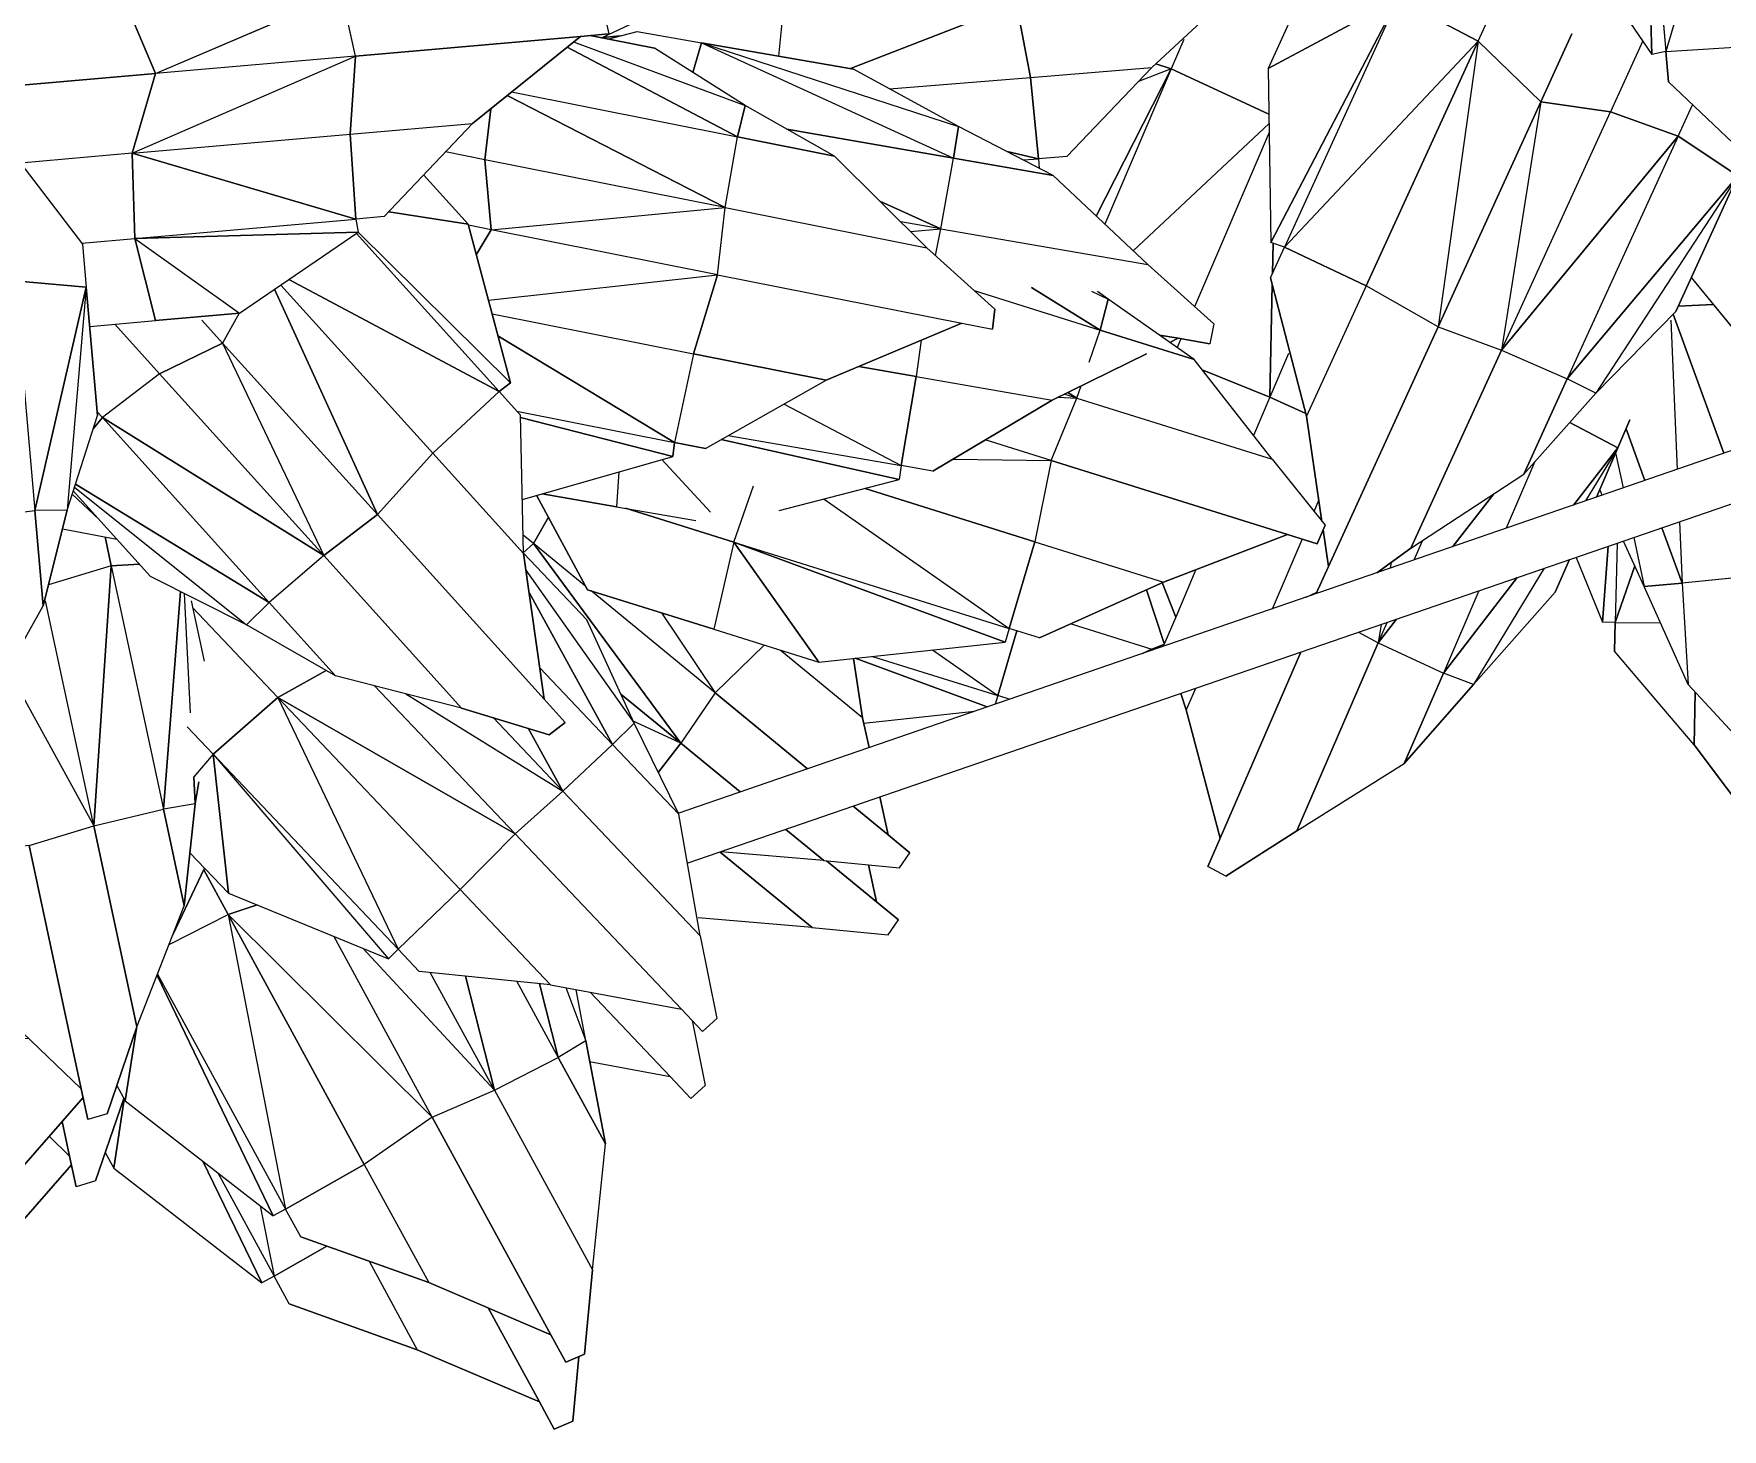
# Model space of a CAD drawing. Header units: inches. Extents: x 1 to 4284, y -575 to 745.
# Drawn here: x 2992.27 to 3009.06, y 318.05 to 331.93 of the extents above; entities that cross this region are included whole.
import ezdxf

# ---------------------------------------------------------------- set-up
doc = ezdxf.new("R2010")
doc.units = ezdxf.units.IN
doc.header["$MEASUREMENT"] = 0
doc.layers.add('I-WALL', color=2, linetype='Continuous', lineweight=13)
doc.layers.add('Plant-hosta', color=7, linetype='Continuous', lineweight=9)

# ---------------------------------------------------------------- blocks, each defined once
blk = doc.blocks.new('Untitled_dwg-V13-New Construction - Tel_Data_Elec Plan')
at = {"layer": 'Plant-hosta'}
for p, q in [((1.503, 14.069), (1.549, 14.375)), ((1.549, 14.375), (1.75, 14.363)), ((1.75, 14.363), (2.027, 13.779)), ((1.503, 14.069), (0.539, 13.167)), ((0.539, 13.167), (1.503, 14.069)), ((1.344, 13.018), (1.503, 14.069)), ((-0.502, 12.303), (0.539, 13.167)), ((0.389, 12.176), (0.539, 13.167)), ((-0.502, 12.303), (-0.549, 11.992)), ((-1.68, 10.437), (-0.688, 12.014)), ((-0.824, 10.676), (-0.688, 12.014)), ((-0.724, 10.835), (-0.549, 11.992)), ((-0.724, 10.835), (-0.549, 11.992)), ((-0.549, 11.992), (-0.688, 12.014)), ((-0.549, 11.992), (-0.688, 12.014)), ((-0.439, 11.289), (-0.549, 11.992)), ((0.047, 11.892), (-0.549, 11.992)), ((-0.439, 11.289), (-0.549, 11.992)), ((3.83, 11.472), (3.95, 11.75)), ((3.95, 11.75), (4.127, 11.678)), ((4.226, 11.024), (4.127, 11.678)), ((3.13, 11.059), (3.83, 11.472)), ((3.37, 10.414), (3.83, 11.472)), ((-2.063, 10.262), (-3.005, 10.782)), ((5.664, 10.566), (6.348, 10.892)), ((6.348, 10.892), (6.496, 10.786)), ((6.353, 10.545), (6.496, 10.786)), ((-1.892, 10.495), (-2.093, 10.484)), ((-2.051, 10.175), (-2.093, 10.484)), ((-1.892, 10.495), (-1.349, 9.82)), ((-1.706, 10.264), (-1.68, 10.437)), ((-1.347, 9.829), (-1.68, 10.437)), ((5.664, 10.566), (4.633, 10.088)), ((5.664, 10.566), (4.633, 10.088)), ((5.664, 10.566), (5.06, 9.546)), ((5.06, 9.546), (5.664, 10.566)), ((6.026, 9.991), (6.353, 10.545)), ((6.353, 10.545), (6.404, 10.171)), ((-2.051, 10.175), (-2.175, 9.921)), ((-2.175, 9.921), (-2.051, 10.175)), ((-2.002, 9.826), (-2.051, 10.175)), ((6.842, 8.832), (7.916, 9.096)), ((6.842, 8.832), (7.916, 9.096)), ((6.983, 8.196), (8.051, 9.098)), ((8.051, 9.098), (6.983, 8.196)), ((8.187, 9.029), (8.134, 9.1)), ((8.282, 9.102), (8.187, 9.029)), ((8.282, 9.102), (8.187, 9.029)), ((9.116, 8.607), (9.786, 9.119)), ((9.682, 9.127), (9.786, 9.119)), ((9.913, 9.117), (9.786, 9.119)), ((9.786, 9.119), (9.913, 9.117)), ((7.151, 8.237), (8.187, 9.029)), ((7.732, 8.38), (8.187, 9.029)), ((7.732, 8.38), (8.187, 9.029)), ((8.586, 8.49), (8.187, 9.029)), ((8.187, 9.029), (8.586, 8.49)), ((6.723, 1.536), (7.038, 1.506)), ((6.723, 1.536), (7.038, 1.506))]:
    blk.add_line(p, q, dxfattribs=at)
at = {"layer": 'Plant-hosta', "flags": 128}
for points in [[(2.027, 13.779), (1.75, 14.363), (1.549, 14.375), (1.503, 14.069), (1.344, 13.018)], [(0.389, 12.176), (0.539, 13.167), (-0.502, 12.303)], [(-0.502, 12.303), (-0.549, 11.992), (0.047, 11.892)], [(-1.68, 10.437), (-0.688, 12.014), (-0.824, 10.676)], [(4.226, 11.024), (4.127, 11.678), (3.95, 11.75), (3.83, 11.472)], [(3.13, 11.059), (3.83, 11.472), (3.37, 10.414)], [(-2.87, 10.33), (-3.005, 10.782), (-2.063, 10.262)], [(5.664, 10.566), (6.348, 10.892), (6.496, 10.786), (6.353, 10.545)], [(-1.349, 9.82), (-1.892, 10.495), (-2.093, 10.484), (-2.051, 10.175), (-2.002, 9.826)], [(-1.706, 10.264), (-1.68, 10.437), (-1.347, 9.829)], [(6.404, 10.171), (6.353, 10.545), (6.026, 9.991)], [(7.151, 8.237), (8.187, 9.029), (8.134, 9.1)], [(9.116, 8.607), (9.786, 9.119), (9.682, 9.127)]]:
    blk.add_lwpolyline(points, dxfattribs=at)
blk = doc.blocks.new('Untitled_dwg-V37-New Construction - Tel_Data_Elec Plan')
at = {"layer": 'Plant-hosta'}
for p, q in [((1.503, 14.069), (1.549, 14.375)), ((1.549, 14.375), (1.75, 14.363)), ((1.75, 14.363), (2.11, 13.604)), ((1.503, 14.069), (0.539, 13.167)), ((0.539, 13.167), (1.503, 14.069)), ((1.134, 11.632), (1.503, 14.069)), ((1.805, 11.592), (2.11, 13.604)), ((1.805, 11.592), (2.11, 13.604)), ((2.11, 13.604), (2.66, 12.471)), ((2.11, 13.604), (2.66, 12.471)), ((-0.502, 12.303), (0.539, 13.167)), ((0.338, 11.843), (0.539, 13.167)), ((2.66, 12.471), (2.514, 11.503)), ((2.827, 11.44), (2.66, 12.471)), ((-0.502, 12.303), (-0.549, 11.992)), ((-1.68, 10.437), (-0.688, 12.014)), ((-0.956, 9.372), (-0.688, 12.014)), ((-0.947, 9.362), (-0.549, 11.992)), ((-0.947, 9.362), (-0.549, 11.992)), ((-0.549, 11.992), (-0.688, 12.014)), ((-0.549, 11.992), (-0.688, 12.014)), ((-0.085, 9.045), (-0.549, 11.992)), ((0.338, 11.843), (-0.549, 11.992)), ((-0.085, 9.045), (-0.549, 11.992)), ((-0.085, 9.045), (0.338, 11.843)), ((0.338, 11.843), (-0.085, 9.045)), ((1.134, 11.632), (0.338, 11.843)), ((-0.085, 9.045), (1.134, 11.632)), ((-0.085, 9.045), (1.134, 11.632)), ((1.134, 11.632), (0.828, 9.606)), ((1.134, 11.632), (0.828, 9.606)), ((1.06, 9.817), (1.805, 11.592)), ((1.134, 11.632), (1.805, 11.592)), ((1.134, 11.632), (1.805, 11.592)), ((1.805, 11.592), (1.606, 10.274)), ((1.805, 11.592), (1.923, 10.427)), ((1.805, 11.592), (2.514, 11.503)), ((3.83, 11.472), (3.95, 11.75)), ((3.95, 11.75), (4.127, 11.678)), ((4.253, 10.85), (4.127, 11.678)), ((2.385, 10.651), (2.514, 11.503)), ((2.385, 10.651), (2.514, 11.503)), ((2.59, 10.75), (2.514, 11.503)), ((2.827, 11.44), (2.514, 11.503)), ((2.689, 10.798), (3.83, 11.472)), ((2.821, 10.876), (2.827, 11.44)), ((2.827, 11.44), (2.913, 10.931)), ((2.827, 11.44), (2.913, 10.931)), ((2.872, 9.268), (3.83, 11.472)), ((-2.063, 10.262), (-3.005, 10.782)), ((2.689, 10.798), (1.508, 10.226)), ((2.689, 10.798), (2.168, 9.6)), ((3.461, 9.03), (4.253, 10.85)), ((4.253, 10.85), (4.466, 9.64)), ((4.253, 10.85), (4.466, 9.64)), ((5.664, 10.566), (6.348, 10.892)), ((6.348, 10.892), (6.496, 10.786)), ((6.353, 10.545), (6.496, 10.786)), ((-1.892, 10.495), (-2.093, 10.484)), ((-2.051, 10.175), (-2.093, 10.484)), ((-1.892, 10.495), (-1.32, 9.785)), ((-1.706, 10.264), (-1.68, 10.437)), ((-1.329, 9.796), (-1.68, 10.437)), ((5.664, 10.566), (4.731, 10.134)), ((5.664, 10.566), (4.731, 10.134)), ((5.664, 10.566), (5.415, 10.146)), ((5.415, 10.146), (5.664, 10.566)), ((6.125, 10.158), (6.353, 10.545)), ((6.353, 10.545), (6.405, 10.163)), ((-2.051, 10.175), (-2.695, 8.862)), ((-2.695, 8.862), (-2.051, 10.175)), ((-1.71, 7.722), (-2.051, 10.175)), ((1.508, 10.226), (1.386, 9.945)), ((-0.009, 8.847), (1.265, 10.003)), ((0.321, 7.497), (1.265, 10.003)), ((0.321, 7.497), (1.386, 9.945)), ((1.118, 7.186), (1.386, 9.945)), ((1.386, 9.945), (1.265, 10.003)), ((2.168, 9.6), (1.386, 9.945)), ((-1.32, 9.785), (-0.465, 8.816)), ((-1.32, 9.785), (-1.039, 7.759)), ((-1.32, 9.785), (-0.465, 8.816)), ((2.168, 9.6), (1.118, 7.186)), ((2.872, 9.268), (2.168, 9.6)), ((4.466, 9.64), (4.085, 8.764)), ((4.466, 9.64), (4.361, 8.639)), ((5.116, 9.64), (4.729, 8.985)), ((4.729, 8.985), (5.116, 9.64)), ((5.221, 8.631), (5.826, 9.653)), ((5.826, 9.653), (5.221, 8.631)), ((6.473, 9.664), (6.513, 9.364)), ((6.513, 9.364), (6.473, 9.664)), ((2.872, 9.268), (1.118, 7.186)), ((2.872, 9.268), (2.062, 7.405)), ((2.872, 9.268), (3.461, 9.03)), ((2.872, 9.268), (3.461, 9.03)), ((6.513, 9.364), (5.974, 8.452)), ((6.513, 9.364), (6.628, 8.779)), ((11.106, 9.098), (11.352, 9.286)), ((11.352, 9.286), (11.488, 9.138)), ((-0.738, 9.125), (-0.085, 9.045)), ((4.729, 8.985), (4.418, 9.18)), ((5.907, 7.287), (8.102, 9.142)), ((6.293, 8.697), (8.102, 9.142)), ((8.187, 9.029), (8.102, 9.142)), ((8.437, 9.22), (8.187, 9.029)), ((8.437, 9.22), (8.187, 9.029)), ((8.437, 9.22), (9.786, 9.119)), ((8.722, 8.305), (9.786, 9.119)), ((9.148, 7.601), (11.106, 9.098)), ((11.106, 9.098), (9.786, 9.119)), ((9.786, 9.119), (11.106, 9.098)), ((11.22, 8.342), (11.488, 9.138)), ((-0.147, 8.531), (-0.675, 9.053)), ((-0.675, 9.053), (-0.147, 8.531)), ((-0.16, 8.545), (-0.085, 9.045)), ((-0.085, 9.045), (0.219, 9.054)), ((0.219, 9.054), (-0.085, 9.045)), ((2.327, 7.587), (3.461, 9.03)), ((2.327, 7.587), (3.461, 9.03)), ((3.06, 8.106), (3.461, 9.03)), ((3.351, 8.325), (3.461, 9.03)), ((3.461, 9.03), (4.085, 8.764)), ((3.461, 9.03), (4.085, 8.764)), ((4.031, 6.618), (4.729, 8.985)), ((4.729, 8.985), (4.335, 8.32)), ((4.729, 8.985), (4.353, 8.61)), ((5.221, 8.631), (4.729, 8.985)), ((5.907, 7.287), (8.187, 9.029)), ((6.896, 7.189), (8.187, 9.029)), ((6.896, 7.189), (8.187, 9.029)), ((8.722, 8.305), (8.187, 9.029)), ((8.187, 9.029), (8.722, 8.305)), ((-0.016, 7.899), (-0.465, 8.816)), ((-0.465, 8.816), (-0.33, 7.841)), ((-0.231, 8.337), (-0.009, 8.847)), ((0.321, 7.497), (-0.009, 8.847)), ((3.666, 7.801), (4.085, 8.764)), ((3.666, 7.801), (4.085, 8.764)), ((3.823, 7.058), (4.085, 8.764)), ((4.085, 8.764), (3.823, 7.058)), ((4.085, 8.764), (4.361, 8.639)), ((4.361, 8.639), (4.085, 8.764)), ((3.869, 6.84), (4.361, 8.639)), ((4.361, 8.639), (4.269, 7.512)), ((5.221, 8.631), (4.407, 7.255)), ((4.99, 7.7), (5.221, 8.631)), ((5.221, 8.631), (5.84, 8.35)), ((5.423, 8.031), (6.293, 8.697)), ((5.907, 7.287), (6.293, 8.697)), ((2.798, 7.909), (3.526, 8.457)), ((3.526, 8.457), (3.719, 8.397)), ((3.601, 8.108), (3.719, 8.397)), ((7.315, 7.23), (8.722, 8.305)), ((8.722, 8.305), (7.315, 7.23)), ((9.148, 7.601), (8.722, 8.305)), ((9.603, 7.106), (11.22, 8.342)), ((11.22, 8.342), (10.829, 7.145)), ((11.22, 8.342), (10.829, 7.145)), ((2.67, 5.814), (3.601, 8.108)), ((3.601, 8.108), (3.904, 6.677)), ((3.904, 6.677), (3.601, 8.108)), ((-0.016, 7.899), (-0.33, 7.841)), ((-0.016, 7.899), (0.092, 7.704)), ((0.063, 7.643), (-0.016, 7.899)), ((0.092, 7.704), (-0.016, 7.899)), ((2.798, 7.909), (1.731, 7.18)), ((2.798, 7.909), (1.731, 7.18)), ((2.798, 7.909), (2.029, 6.015)), ((2.798, 7.909), (2.029, 6.015)), ((4.379, 7.233), (5.423, 8.031)), ((5.907, 7.287), (5.423, 8.031)), ((-1.71, 7.722), (-1.039, 7.759)), ((-1.71, 7.722), (-1.039, 7.759)), ((-1.31, 6.003), (-1.039, 7.759)), ((-1.31, 6.003), (-1.039, 7.759)), ((-1.039, 7.759), (-0.33, 7.841)), ((-1.039, 7.759), (-0.33, 7.841)), ((-1.039, 7.759), (0.01, 5.389)), ((-1.039, 7.759), (-0.725, 5.491)), ((0.01, 5.389), (-1.039, 7.759)), ((-1.039, 7.759), (-0.725, 5.491)), ((0.01, 5.389), (-0.33, 7.841)), ((0.568, 5.865), (-0.33, 7.841)), ((0.01, 5.389), (-0.33, 7.841)), ((-0.33, 7.841), (0.568, 5.865)), ((0.321, 7.497), (0.063, 7.643)), ((0.321, 7.497), (0.063, 7.643)), ((8.237, 7.256), (9.148, 7.601)), ((8.237, 7.256), (9.148, 7.601)), ((9.148, 7.601), (8.604, 7.185)), ((9.148, 7.601), (8.604, 7.185)), ((9.148, 7.601), (9.603, 7.106)), ((9.148, 7.601), (9.603, 7.106)), ((0.321, 7.497), (0.171, 7.15)), ((0.171, 7.15), (0.321, 7.497)), ((1.118, 7.186), (0.321, 7.497)), ((0.321, 7.497), (1.118, 7.186)), ((3.906, 6.678), (4.269, 7.512)), ((4.269, 7.512), (3.906, 6.678)), ((4.223, 6.177), (4.379, 7.233)), ((5.907, 7.287), (5.01, 6.601)), ((5.01, 6.601), (5.907, 7.287)), ((5.907, 7.287), (6.281, 6.825)), ((5.907, 7.287), (6.281, 6.825)), ((6.138, 6.285), (7.663, 7.263)), ((6.437, 7.144), (7.663, 7.263)), ((7.729, 7.139), (7.663, 7.263)), ((8.009, 7.299), (7.729, 7.139)), ((8.009, 7.299), (7.729, 7.139)), ((8.009, 7.299), (9.365, 7.04)), ((1.118, 7.186), (0.627, 6.056)), ((1.118, 7.186), (0.627, 6.056)), ((1.731, 7.18), (1.071, 6.401)), ((1.118, 7.186), (1.661, 7.097)), ((1.731, 7.18), (1.361, 6.268)), ((4.374, 7.198), (4.031, 6.618)), ((4.374, 7.198), (4.031, 6.618)), ((6.216, 6.271), (7.729, 7.139)), ((6.846, 6.166), (7.729, 7.139)), ((6.846, 6.166), (7.729, 7.139)), ((8.173, 6.356), (7.729, 7.139)), ((9.432, 7.033), (9.603, 7.106)), ((9.603, 7.106), (9.498, 7.026)), ((9.603, 7.106), (9.498, 7.026)), ((9.603, 7.106), (9.536, 7.022)), ((9.536, 7.022), (9.603, 7.106)), ((9.603, 7.106), (9.683, 7.006)), ((10.829, 7.145), (10.051, 6.55)), ((10.829, 7.145), (10.232, 6.287)), ((0.25, 7.032), (0.598, 5.897)), ((0.25, 7.032), (0.598, 5.897)), ((4.932, 6.556), (5.625, 6.953)), ((4.932, 6.556), (5.625, 6.953)), ((5.514, 6.269), (5.792, 6.925)), ((5.792, 6.925), (5.514, 6.269)), ((8.173, 6.356), (9.365, 7.04)), ((10.403, 6.929), (9.365, 7.04)), ((9.365, 7.04), (10.403, 6.929)), ((10.587, 6.797), (10.753, 6.892)), ((10.753, 6.892), (10.66, 6.902)), ((10.66, 6.902), (10.753, 6.892)), ((10.753, 6.892), (11.029, 7.05)), ((11.133, 6.879), (11.029, 7.05)), ((9.84, 6.811), (10.051, 6.55)), ((10.718, 6.1), (11.133, 6.879)), ((0.637, 5.987), (0.552, 6.596)), ((0.637, 5.987), (0.552, 6.596)), ((3.904, 6.677), (3.397, 5.431)), ((4.031, 6.618), (3.902, 6.67)), ((3.904, 6.677), (4.345, 5.372)), ((4.031, 6.618), (3.963, 6.503)), ((4.031, 6.618), (3.963, 6.503)), ((4.259, 6.42), (4.031, 6.618)), ((4.031, 6.618), (4.259, 6.42)), ((4.279, 6.181), (4.932, 6.556)), ((5.072, 6.238), (4.932, 6.556)), ((9.009, 5.753), (10.051, 6.55)), ((9.009, 5.753), (10.051, 6.55)), ((9.554, 5.92), (10.051, 6.55)), ((10.051, 6.55), (10.232, 6.287)), ((-0.066, 4.528), (1.071, 6.401)), ((-0.066, 4.528), (1.071, 6.401)), ((1.071, 6.401), (0.341, 5.623)), ((1.071, 6.401), (1.361, 6.268)), ((1.071, 6.401), (1.361, 6.268)), ((-1.723, 6.359), (-0.762, 5.531)), ((-1.723, 6.359), (-0.762, 5.531)), ((-0.048, 4.505), (1.361, 6.268)), ((0.43, 3.974), (1.361, 6.268)), ((2.029, 6.015), (1.361, 6.268)), ((4.076, 6.167), (5.629, 6.278)), ((4.338, 5.394), (5.629, 6.278)), ((5.691, 6.151), (5.629, 6.278)), ((5.961, 6.314), (5.691, 6.151)), ((5.961, 6.314), (7.32, 6.086)), ((7.672, 6.069), (8.173, 6.356)), ((8.173, 6.356), (7.672, 6.069)), ((8.343, 6.036), (8.173, 6.356)), ((8.343, 6.036), (8.173, 6.356)), ((10.102, 6.155), (10.232, 6.287)), ((10.232, 6.287), (10.158, 6.179)), ((4.325, 5.322), (5.691, 6.151)), ((4.325, 5.322), (5.691, 6.151)), ((4.404, 4.555), (5.691, 6.151)), ((5.691, 6.151), (4.404, 4.555)), ((6.169, 5.388), (5.691, 6.151)), ((6.169, 5.388), (5.691, 6.151)), ((6.169, 5.388), (7.32, 6.086)), ((8.78, 6.015), (7.32, 6.086)), ((7.32, 6.086), (8.78, 6.015)), ((8.78, 6.015), (9.047, 6.176)), ((8.906, 5.061), (10.718, 6.1)), ((9.137, 5.996), (9.047, 6.176)), ((10.718, 6.1), (10.138, 4.945)), ((10.718, 6.1), (10.138, 4.945)), ((2.029, 6.015), (0.43, 3.974)), ((0.43, 3.974), (2.029, 6.015)), ((2.029, 6.015), (1.113, 3.759)), ((2.029, 6.015), (1.113, 3.759)), ((1.807, 3.688), (2.029, 6.015)), ((2.67, 5.814), (2.029, 6.015)), ((2.029, 6.015), (2.67, 5.814)), ((6.663, 4.731), (8.78, 6.015)), ((8.711, 5.19), (9.137, 5.996)), ((2.67, 5.814), (1.807, 3.688)), ((2.476, 3.361), (2.67, 5.814)), ((2.67, 5.814), (2.476, 3.361)), ((2.67, 5.814), (3.397, 5.431)), ((3.397, 5.431), (2.67, 5.814)), ((-0.091, 4.56), (0.341, 5.623)), ((-0.214, 4.718), (-0.762, 5.531)), ((-0.762, 5.531), (-0.516, 4.614)), ((0.01, 5.389), (-0.641, 5.352)), ((0.01, 5.389), (0.279, 5.471)), ((0.279, 5.471), (0.01, 5.389)), ((0.01, 5.389), (0.051, 5.098)), ((2.55, 3.343), (3.397, 5.431)), ((2.55, 3.343), (3.397, 5.431)), ((4.226, 5.079), (3.397, 5.431)), ((4.424, 4.33), (6.169, 5.388)), ((6.663, 4.731), (6.169, 5.388)), ((4.226, 5.079), (4.345, 5.372)), ((8.766, 5.292), (8.906, 5.061)), ((-0.321, 4.877), (0.152, 5.158)), ((-0.321, 4.877), (0.152, 5.158)), ((2.642, 3.319), (4.226, 5.079)), ((4.226, 5.079), (2.642, 3.319)), ((3.43, 3.118), (4.226, 5.079)), ((4.226, 5.079), (3.43, 3.118)), ((3.452, 3.111), (4.361, 5.038)), ((4.226, 5.079), (4.361, 5.038)), ((4.361, 5.038), (4.226, 5.079)), ((4.505, 3.412), (4.361, 5.038)), ((6.963, 4.129), (8.711, 5.19)), ((8.711, 5.19), (8.16, 4.021)), ((8.906, 5.061), (8.431, 4.596)), ((8.431, 4.596), (8.906, 5.061)), ((8.906, 5.061), (8.556, 4.86)), ((8.906, 5.061), (8.556, 4.86)), ((8.613, 4.982), (8.906, 5.061)), ((8.613, 4.982), (8.906, 5.061)), ((8.906, 5.061), (9.266, 4.445)), ((8.906, 5.061), (9.266, 4.445)), ((-0.111, 4.586), (0.055, 4.919)), ((0.055, 4.919), (-0.111, 4.586)), ((10.138, 4.945), (9.266, 4.445)), ((10.138, 4.945), (9.42, 4.165)), ((-0.214, 4.718), (-0.516, 4.614)), ((-0.214, 4.718), (0.393, 3.938)), ((0.724, 2.7), (-0.214, 4.718)), ((4.436, 4.19), (6.663, 4.731)), ((4.436, 4.19), (6.663, 4.731)), ((6.663, 4.731), (4.701, 3.541)), ((6.663, 4.731), (4.701, 3.541)), ((6.663, 4.731), (6.963, 4.129)), ((6.663, 4.731), (6.963, 4.129)), ((9.788, 4.565), (10.057, 4.739)), ((10.057, 4.739), (9.788, 4.565)), ((9.912, 4.699), (10.057, 4.739)), ((10.057, 4.739), (10.032, 4.83)), ((10.33, 4.814), (10.057, 4.739)), ((10.26, 3.952), (10.057, 4.739)), ((10.33, 4.814), (11.425, 4.273)), ((-1.212, 4.454), (-0.516, 4.614)), ((-1.212, 4.454), (-0.516, 4.614)), ((0.077, 2.4), (-0.516, 4.614)), ((0.724, 2.7), (-0.516, 4.614)), ((-0.516, 4.614), (0.724, 2.7)), ((7.304, 2.51), (9.266, 4.445)), ((7.807, 3.608), (9.266, 4.445)), ((9.266, 4.445), (9.42, 4.165)), ((10.26, 3.952), (11.425, 4.273)), ((12.522, 3.81), (11.425, 4.273)), ((11.425, 4.273), (12.522, 3.81)), ((0.43, 3.974), (0.307, 4.048)), ((4.701, 3.541), (6.963, 4.129)), ((4.701, 3.541), (6.963, 4.129)), ((6.963, 4.129), (4.881, 2.867)), ((6.963, 4.129), (5.308, 2.341)), ((6.963, 4.129), (7.319, 3.511)), ((6.963, 4.129), (7.319, 3.511)), ((7.304, 2.51), (9.42, 4.165)), ((9.42, 4.165), (8.634, 3.272)), ((9.42, 4.165), (8.634, 3.272)), ((0.724, 2.7), (0.393, 3.938)), ((0.393, 3.938), (0.724, 2.7)), ((0.401, 3.904), (0.43, 3.974)), ((0.43, 3.974), (0.401, 3.904)), ((1.113, 3.759), (0.43, 3.974)), ((8.16, 4.021), (7.319, 3.511)), ((8.16, 4.021), (7.497, 3.245)), ((8.904, 3.579), (10.26, 3.952)), ((8.904, 3.579), (10.26, 3.952)), ((10.378, 3.219), (10.26, 3.952)), ((10.26, 3.952), (10.378, 3.219)), ((1.113, 3.759), (0.863, 3.144)), ((1.807, 3.688), (1.113, 3.759)), ((4.477, 3.725), (4.701, 3.541)), ((4.701, 3.541), (4.477, 3.725)), ((1.807, 3.688), (1.69, 3.4)), ((1.807, 3.688), (1.69, 3.4)), ((2.063, 3.462), (1.807, 3.688)), ((4.701, 3.541), (4.504, 3.422)), ((4.701, 3.541), (4.881, 2.867)), ((1.257, 3.249), (2.066, 3.466)), ((1.342, 2.41), (2.066, 3.466)), ((2.066, 3.466), (3.452, 3.112)), ((3.806, 3.026), (4.505, 3.412)), ((4.257, 2.801), (4.505, 3.412)), ((4.505, 3.412), (4.257, 2.801)), ((5.361, 2.323), (7.319, 3.511)), ((5.361, 2.323), (7.319, 3.511)), ((6.033, 2.093), (7.319, 3.511)), ((7.319, 3.511), (6.033, 2.093)), ((7.319, 3.511), (7.497, 3.245)), ((0.623, 3.079), (1.257, 3.249)), ((1.342, 2.41), (1.257, 3.249)), ((6.111, 2.066), (7.497, 3.245)), ((7.497, 3.245), (6.844, 2.401)), ((7.497, 3.245), (6.844, 2.401)), ((7.304, 2.51), (8.634, 3.272)), ((8.634, 3.272), (7.304, 2.51)), ((8.607, 3.257), (10.378, 3.219)), ((10.378, 3.219), (8.607, 3.257)), ((1.342, 2.41), (3.452, 3.112)), ((3.472, 2.981), (3.452, 3.112)), ((3.472, 2.981), (3.452, 3.112)), ((3.748, 3.055), (3.472, 2.981)), ((3.748, 3.055), (3.472, 2.981)), ((3.748, 3.055), (4.889, 2.485)), ((4.889, 2.485), (3.748, 3.055)), ((1.342, 2.41), (3.472, 2.981)), ((1.609, 1.606), (3.472, 2.981)), ((3.71, 2.169), (3.472, 2.981)), ((3.472, 2.981), (3.71, 2.169)), ((4.881, 2.867), (4.539, 2.659)), ((4.881, 2.867), (4.539, 2.659)), ((4.881, 2.867), (5.111, 2.409)), ((5.111, 2.409), (4.881, 2.867)), ((7.979, 2.897), (8.124, 2.598)), ((0.077, 2.4), (0.724, 2.7)), ((0.835, 2.286), (0.724, 2.7)), ((7.121, 2.759), (7.304, 2.51)), ((0.831, 2.273), (1.342, 2.41)), ((0.831, 2.273), (1.342, 2.41)), ((1.609, 1.606), (1.342, 2.41)), ((3.71, 2.169), (4.889, 2.485)), ((3.71, 2.169), (4.889, 2.485)), ((6.193, 2.038), (4.889, 2.485)), ((4.889, 2.485), (6.193, 2.038)), ((6.287, 2.063), (6.844, 2.401)), ((6.844, 2.401), (6.287, 2.063)), ((6.74, 2.186), (7.304, 2.51)), ((0.443, 1.036), (0.835, 2.286)), ((6.44, 2.156), (6.74, 2.186)), ((1.609, 1.606), (3.71, 2.169)), ((4.025, 1.457), (3.71, 2.169)), ((4.025, 1.457), (6.193, 2.038)), ((6.193, 2.038), (6.466, 2.111)), ((6.565, 2.169), (6.398, 2.123)), ((6.398, 2.123), (6.565, 2.169)), ((6.492, 1.922), (6.466, 2.111)), ((1.609, 1.606), (0.531, 1.317)), ((1.609, 1.606), (4.025, 1.457)), ((1.609, 1.606), (2.095, 0.94)), ((4.025, 1.457), (2.095, 0.94)), ((4.025, 1.457), (4.109, 0.828)), ((2.095, 0.94), (0.735, 0.575)), ((2.095, 0.94), (2.063, 0.279)), ((2.095, 0.94), (4.109, 0.828))]:
    blk.add_line(p, q, dxfattribs=at)
at = {"layer": 'Plant-hosta', "flags": 128}
for points in [[(2.11, 13.604), (1.75, 14.363), (1.549, 14.375), (1.503, 14.069), (1.134, 11.632), (0.338, 11.843)], [(2.514, 11.503), (2.66, 12.471), (2.827, 11.44)], [(-1.68, 10.437), (-0.688, 12.014), (-0.956, 9.372)], [(1.06, 9.817), (1.805, 11.592), (2.514, 11.503), (2.59, 10.75)], [(1.923, 10.427), (1.805, 11.592), (1.606, 10.274)], [(3.461, 9.03), (4.253, 10.85), (4.127, 11.678), (3.95, 11.75), (3.83, 11.472)], [(2.689, 10.798), (3.83, 11.472), (2.872, 9.268), (2.168, 9.6)], [(2.821, 10.876), (2.827, 11.44), (2.514, 11.503)], [(-2.37, 9.524), (-2.611, 9.461), (-3.005, 10.782), (-2.063, 10.262)], [(2.168, 9.6), (2.689, 10.798), (1.508, 10.226), (1.386, 9.945), (2.168, 9.6), (1.118, 7.186), (2.872, 9.268), (2.062, 7.405)], [(5.664, 10.566), (6.348, 10.892), (6.496, 10.786), (6.353, 10.545)], [(-1.039, 7.759), (-1.32, 9.785), (-1.892, 10.495), (-2.093, 10.484), (-2.051, 10.175), (-1.71, 7.722), (-2.51, 7.529)], [(-1.706, 10.264), (-1.68, 10.437), (-1.329, 9.796)], [(6.405, 10.163), (6.353, 10.545), (6.125, 10.158)], [(-0.009, 8.847), (1.265, 10.003), (1.386, 9.945)], [(1.386, 9.945), (0.321, 7.497), (1.265, 10.003)], [(1.661, 7.097), (1.118, 7.186), (1.386, 9.945)], [(4.085, 8.764), (4.466, 9.64), (4.361, 8.639)], [(6.628, 8.779), (6.513, 9.364), (5.974, 8.452)], [(9.603, 7.106), (11.22, 8.342), (11.488, 9.138), (11.352, 9.286), (11.106, 9.098), (9.148, 7.601), (8.722, 8.305)], [(-0.738, 9.125), (-0.085, 9.045), (-0.16, 8.545)], [(4.418, 9.18), (4.729, 8.985), (4.031, 6.618), (3.902, 6.67)], [(6.293, 8.697), (8.102, 9.142), (5.907, 7.287), (8.187, 9.029), (8.102, 9.142)], [(8.722, 8.305), (9.786, 9.119), (8.437, 9.22)], [(3.06, 8.106), (3.461, 9.03), (3.351, 8.325)], [(4.335, 8.32), (4.729, 8.985), (4.353, 8.61)], [(4.99, 7.7), (5.221, 8.631), (4.729, 8.985)], [(-0.016, 7.899), (-0.33, 7.841), (-0.465, 8.816), (-0.016, 7.899), (0.063, 7.643)], [(-0.231, 8.337), (-0.009, 8.847), (0.321, 7.497)], [(3.869, 6.84), (4.361, 8.639), (4.269, 7.512)], [(5.84, 8.35), (5.221, 8.631), (4.407, 7.255)], [(5.423, 8.031), (6.293, 8.697), (5.907, 7.287)], [(2.67, 5.814), (3.601, 8.108), (3.719, 8.397), (3.526, 8.457), (2.798, 7.909)], [(5.907, 7.287), (5.423, 8.031), (4.379, 7.233), (4.223, 6.177)], [(6.437, 7.144), (7.663, 7.263), (6.138, 6.285)], [(6.216, 6.271), (7.729, 7.139), (7.663, 7.263)], [(7.729, 7.139), (8.173, 6.356), (9.365, 7.04), (8.009, 7.299)], [(1.361, 6.268), (1.731, 7.18), (1.071, 6.401), (0.341, 5.623), (-0.091, 4.56)], [(9.432, 7.033), (9.603, 7.106), (9.683, 7.006)], [(10.051, 6.55), (10.829, 7.145), (10.232, 6.287), (10.158, 6.179)], [(10.718, 6.1), (11.133, 6.879), (11.029, 7.05), (10.753, 6.892), (10.587, 6.797)], [(9.84, 6.811), (10.051, 6.55), (9.554, 5.92)], [(3.397, 5.431), (3.904, 6.677), (4.345, 5.372)], [(5.072, 6.238), (4.932, 6.556), (4.279, 6.181)], [(10.102, 6.155), (10.232, 6.287), (10.051, 6.55)], [(2.029, 6.015), (1.361, 6.268), (-0.048, 4.505)], [(0.307, 4.048), (0.43, 3.974), (1.361, 6.268)], [(4.076, 6.167), (5.629, 6.278), (4.338, 5.394)], [(5.629, 6.278), (5.691, 6.151), (5.961, 6.314), (7.32, 6.086), (6.169, 5.388)], [(6.663, 4.731), (8.78, 6.015), (9.047, 6.176), (9.137, 5.996), (8.711, 5.19)], [(8.766, 5.292), (8.906, 5.061), (10.718, 6.1)], [(1.113, 3.759), (1.807, 3.688), (2.029, 6.015)], [(2.063, 3.462), (1.807, 3.688), (2.67, 5.814)], [(0.724, 2.7), (-0.214, 4.718), (-0.516, 4.614), (-0.762, 5.531), (-0.214, 4.718), (0.393, 3.938)], [(0.051, 5.098), (0.01, 5.389), (-0.641, 5.352)], [(4.345, 5.372), (4.226, 5.079), (3.397, 5.431)], [(4.424, 4.33), (6.169, 5.388), (6.663, 4.731)], [(3.452, 3.111), (4.361, 5.038), (4.505, 3.412), (3.806, 3.026)], [(6.963, 4.129), (8.711, 5.19), (8.16, 4.021)], [(9.266, 4.445), (10.138, 4.945), (9.42, 4.165)], [(9.912, 4.699), (10.057, 4.739), (10.032, 4.83)], [(0.443, 1.036), (0.835, 2.286), (0.724, 2.7), (0.077, 2.4), (-0.516, 4.614)], [(7.304, 2.51), (9.42, 4.165), (9.266, 4.445)], [(7.304, 2.51), (9.266, 4.445), (7.807, 3.608)], [(5.308, 2.341), (6.963, 4.129), (4.881, 2.867)], [(0.863, 3.144), (1.113, 3.759), (0.43, 3.974)], [(6.111, 2.066), (7.497, 3.245), (7.319, 3.511), (8.16, 4.021), (7.497, 3.245)], [(4.881, 2.867), (4.701, 3.541), (4.504, 3.422)], [(1.342, 2.41), (2.066, 3.466), (1.257, 3.249)], [(2.066, 3.466), (3.452, 3.112), (1.342, 2.41), (3.472, 2.981)], [(0.623, 3.079), (1.257, 3.249), (1.342, 2.41)], [(3.472, 2.981), (1.609, 1.606), (4.025, 1.457)], [(7.979, 2.897), (8.124, 2.598), (8.311, 2.65)], [(6.44, 2.156), (6.74, 2.186), (7.304, 2.51), (7.121, 2.759)], [(1.342, 2.41), (1.609, 1.606), (0.531, 1.317)], [(4.025, 1.457), (2.095, 0.94), (1.609, 1.606), (3.71, 2.169), (4.025, 1.457)], [(2.063, 0.279), (2.179, -0.384), (0.896, -0.728), (0.78, -0.064), (0.724, 0.355), (0.735, 0.575), (2.095, 0.94)], [(2.063, 0.279), (2.095, 0.94), (4.109, 0.828)]]:
    blk.add_lwpolyline(points, dxfattribs=at)
for points in [[(-0.502, 12.303), (-0.549, 11.992), (0.338, 11.843), (0.539, 13.167)], [(10.33, 4.814), (10.057, 4.739), (10.26, 3.952), (11.425, 4.273)], [(4.025, 1.457), (4.109, 0.828), (5.9, 1.308), (6.492, 1.922), (6.466, 2.111), (6.193, 2.038)]]:
    blk.add_lwpolyline(points, close=True, dxfattribs=at)
blk = doc.blocks.new('Untitled_dwg-V41-New Construction - Tel_Data_Elec Plan')
at = {"layer": 'Plant-hosta'}
for p, q in [((-5.25, 11.488), (-5.596, 10.349)), ((-5.596, 10.349), (-5.25, 11.488)), ((-4.924, 11.017), (-5.446, 9.766)), ((-4.924, 11.017), (-5.446, 9.766)), ((-5.596, 10.349), (-6.02, 9.203)), ((-5.596, 10.349), (-6.02, 9.203)), ((-5.596, 10.349), (-5.406, 9.863)), ((-5.406, 9.863), (-5.596, 10.349)), ((-10.419, 9.986), (-10.553, 9.835)), ((-10.419, 9.986), (-9.6, 9.802)), ((-10.34, 9.61), (-10.553, 9.835)), ((-9.6, 9.802), (-8.368, 9.539)), ((-9.6, 9.802), (-8.202, 8.324)), ((-9.6, 9.802), (-8.368, 9.539)), ((-5.446, 9.766), (-5.523, 8.702)), ((-5.158, 8.8), (-5.446, 9.766)), ((-10.34, 9.61), (-10.223, 8.295)), ((-8.956, 8.146), (-10.34, 9.61)), ((-10.223, 8.295), (-10.34, 9.61)), ((-7.453, 9.035), (-8.368, 9.539)), ((-8.368, 9.539), (-7.695, 8.827)), ((-5.916, 8.939), (-6.02, 9.203)), ((-5.916, 8.939), (-5.494, 9.097)), ((-7.453, 9.035), (-7.695, 8.827)), ((-7.453, 9.035), (-6.375, 8.453)), ((-6.395, 8.191), (-7.453, 9.035)), ((-7.453, 9.035), (-6.375, 8.453)), ((-5.916, 8.939), (-6.035, 8.894)), ((-5.916, 8.939), (-6.035, 8.894)), ((-5.541, 8.475), (-5.916, 8.939)), ((-5.628, 8.204), (-5.916, 8.939)), ((-5.916, 8.939), (-5.541, 8.475)), ((-5.628, 8.204), (-5.916, 8.939)), ((-4.325, 9.01), (-5.158, 8.8)), ((-8.202, 8.324), (-7.695, 8.827)), ((-7.083, 8.179), (-7.695, 8.827)), ((-6.679, 8.186), (-7.695, 8.827)), ((-7.083, 8.179), (-7.695, 8.827)), ((-7.695, 8.827), (-6.679, 8.186)), ((-6.061, 8.197), (-6.035, 8.894)), ((-5.724, 8.203), (-6.035, 8.894)), ((-5.158, 8.8), (-5.523, 8.702)), ((-5.523, 8.702), (-5.158, 8.8)), ((-4.973, 8.216), (-5.158, 8.8)), ((-5.158, 8.213), (-5.158, 8.8)), ((-4.973, 8.216), (-5.158, 8.8)), ((-5.523, 8.702), (-5.564, 8.206)), ((-5.455, 8.207), (-5.523, 8.702)), ((-5.455, 8.207), (-5.523, 8.702)), ((-6.131, 8.196), (-6.375, 8.453)), ((-6.375, 8.453), (-6.131, 8.196)), ((-10.218, 8.124), (-10.223, 8.295)), ((-10.064, 8.127), (-10.223, 8.295)), ((-8.349, 8.157), (-8.202, 8.324)), ((-8.111, 8.161), (-8.202, 8.324)), ((-8.202, 8.324), (-7.948, 8.164)), ((-8.202, 8.324), (-8.049, 8.162)), ((-4.326, 7.727), (-4.327, 6.255)), ((-4.327, 6.255), (-4.327, 7.727)), ((-10.005, 7.393), (-10.21, 7.611)), ((-10.185, 7.039), (-10.202, 7.603)), ((-10.202, 7.603), (-10.185, 7.039)), ((-9.073, 7.644), (-8.56, 7.097)), ((-9.073, 7.644), (-8.56, 7.097)), ((-8.718, 7.65), (-8.603, 7.64)), ((-8.718, 7.65), (-8.603, 7.64)), ((-8.406, 7.441), (-8.614, 7.652)), ((-7.976, 7.663), (-7.574, 7.551)), ((-7.805, 7.616), (-7.834, 7.666)), ((-7.805, 7.616), (-7.834, 7.666)), ((-7.584, 7.67), (-7.441, 7.519)), ((-7.584, 7.67), (-7.441, 7.519)), ((-7.176, 7.677), (-6.613, 7.323)), ((-6.613, 7.323), (-7.176, 7.677)), ((-6.121, 7.162), (-6.617, 7.687)), ((-6.121, 7.162), (-6.617, 7.687)), ((-5.3, 7.316), (-5.907, 7.7)), ((-5.907, 7.7), (-5.3, 7.316)), ((-5.3, 7.316), (-5.782, 7.702)), ((-5.3, 7.316), (-5.782, 7.702)), ((-5.3, 7.316), (-5.666, 7.704)), ((-5.666, 7.704), (-5.3, 7.316)), ((-5.605, 7.705), (-5.61, 7.644)), ((-5.605, 7.705), (-5.61, 7.644)), ((-5.338, 7.356), (-5.386, 7.709)), ((-5.338, 7.356), (-5.386, 7.709)), ((-5.157, 7.166), (-5.158, 7.713)), ((-5.158, 7.713), (-5.158, 7.167)), ((-4.368, 6.303), (-4.816, 7.719)), ((-4.368, 6.303), (-4.816, 7.719)), ((-10.005, 7.393), (-10.013, 7.026)), ((-10.013, 7.026), (-10.005, 7.393)), ((-9.655, 7.019), (-10.005, 7.393)), ((-8.406, 7.441), (-8.331, 7.079)), ((-6.566, 5.573), (-8.406, 7.441)), ((-8.331, 7.079), (-8.406, 7.441)), ((-7.574, 7.551), (-6.267, 7.241)), ((-7.574, 7.551), (-6.055, 6.008)), ((-7.574, 7.551), (-6.267, 7.241)), ((-5.318, 6.731), (-6.267, 7.241)), ((-6.267, 7.241), (-5.536, 6.498)), ((-5.66, 6.915), (-5.3, 7.316)), ((-5.3, 7.316), (-5.09, 7.095)), ((-4.033, 5.974), (-3.54, 7.385)), ((-8.314, 6.997), (-8.099, 5.963)), ((-8.099, 5.963), (-8.314, 6.997)), ((-8.354, 6.878), (-8.27, 6.788)), ((-8.354, 6.878), (-8.27, 6.788)), ((-5.318, 6.731), (-5.536, 6.498)), ((-5.318, 6.731), (-4.294, 6.239)), ((-3.254, 5.183), (-5.318, 6.731)), ((-5.318, 6.731), (-4.294, 6.239)), ((-6.055, 6.008), (-5.536, 6.498)), ((-6.055, 6.008), (-5.536, 6.498)), ((-3.675, 4.609), (-5.536, 6.498)), ((-3.254, 5.183), (-5.536, 6.498)), ((-5.536, 6.498), (-3.254, 5.183)), ((-3.254, 5.183), (-4.294, 6.239)), ((-3.919, 6.3), (-4.253, 6.197)), ((-4.253, 6.197), (-3.919, 6.3)), ((-8.378, 5.658), (-8.661, 5.96)), ((-8.378, 5.658), (-8.661, 5.96)), ((-8.378, 5.658), (-8.096, 5.933)), ((-7.966, 4.546), (-8.099, 5.963)), ((-7.099, 4.947), (-8.099, 5.963)), ((-6.566, 5.573), (-6.055, 6.008)), ((-4.842, 3.822), (-6.055, 6.008)), ((-6.055, 6.008), (-3.675, 4.609)), ((-6.055, 6.008), (-4.225, 4.15)), ((-3.675, 4.609), (-6.055, 6.008)), ((-6.055, 6.008), (-4.225, 4.15)), ((-8.378, 5.658), (-8.917, 5.175)), ((-8.917, 5.175), (-8.378, 5.658)), ((-7.973, 4.614), (-8.378, 5.658)), ((-8.056, 5.314), (-8.378, 5.658)), ((-8.056, 5.314), (-8.378, 5.658)), ((-6.566, 5.573), (-7.099, 4.947)), ((-5.22, 3.04), (-6.566, 5.573)), ((-4.842, 3.822), (-6.566, 5.573)), ((-2.975, 5.283), (-3.581, 4.07)), ((-2.975, 5.283), (-3.581, 4.07)), ((-3.675, 4.609), (-3.254, 5.183)), ((-9.011, 4.811), (-9.076, 4.881)), ((-9.011, 4.811), (-9.076, 4.881)), ((-7.099, 4.947), (-7.732, 4.307)), ((-5.22, 3.04), (-7.099, 4.947)), ((-7.483, 3.183), (-8.774, 4.559)), ((-7.483, 3.183), (-8.774, 4.559)), ((-7.966, 4.546), (-7.732, 4.307)), ((-3.675, 4.609), (-4.225, 4.15)), ((-3.675, 4.609), (-3.434, 4.365)), ((-3.675, 4.609), (-3.434, 4.365)), ((-7.824, 4.231), (-7.933, 4.512)), ((-7.933, 4.512), (-7.824, 4.231)), ((-7.732, 4.307), (-7.841, 4.217)), ((-7.732, 4.307), (-7.841, 4.217)), ((-7.276, 2.582), (-7.841, 4.217)), ((-5.827, 2.373), (-7.841, 4.217)), ((-5.22, 3.04), (-7.732, 4.307)), ((-5.827, 2.373), (-7.732, 4.307)), ((-5.22, 3.04), (-7.732, 4.307)), ((-4.842, 3.822), (-4.225, 4.15)), ((-3.682, 3.599), (-4.225, 4.15)), ((-3.503, 3.776), (-3.581, 4.07)), ((-3.503, 3.776), (-2.639, 4.029)), ((-7.454, 3.099), (-9.158, 3.827)), ((-9.158, 3.827), (-7.454, 3.099)), ((-5.22, 3.04), (-4.842, 3.822)), ((-4.842, 3.822), (-4.32, 3.293)), ((-4.32, 3.293), (-4.842, 3.822)), ((-4.019, 2.281), (-3.643, 3.755)), ((-3.503, 3.776), (-3.643, 3.755)), ((-3.503, 3.776), (-3.643, 3.755)), ((-2.896, 1.511), (-3.643, 3.755)), ((-2.04, 1.794), (-3.503, 3.776)), ((-2.896, 1.511), (-3.503, 3.776)), ((-8.184, 2.257), (-9.385, 3.376)), ((-8.184, 2.257), (-9.332, 3.481)), ((-5.22, 3.04), (-5.827, 2.373)), ((-5.22, 3.04), (-4.385, 2.192)), ((-7.424, 3.011), (-8.184, 2.257)), ((-8.184, 2.257), (-7.424, 3.011)), ((-6.551, 1.846), (-7.276, 2.582)), ((-5.827, 2.373), (-7.276, 2.582)), ((-8.184, 2.257), (-8.53, 2.263)), ((-8.184, 2.257), (-8.53, 2.263)), ((-8.184, 2.257), (-8.308, 2.157)), ((-8.308, 2.157), (-8.184, 2.257)), ((-7.965, 2.024), (-8.184, 2.257)), ((-7.965, 2.024), (-8.184, 2.257))]:
    blk.add_line(p, q, dxfattribs=at)
at = {"layer": 'Plant-hosta', "flags": 128}
for points in [[(-8.349, 8.157), (-8.202, 8.324), (-9.6, 9.802), (-10.419, 9.986), (-10.553, 9.835), (-10.34, 9.61), (-8.956, 8.146)], [(-5.158, 8.8), (-5.446, 9.766), (-5.523, 8.702), (-5.564, 8.206)], [(-7.695, 8.827), (-8.368, 9.539), (-7.453, 9.035)], [(-6.02, 9.203), (-5.916, 8.939), (-5.494, 9.097)], [(-6.395, 8.191), (-7.453, 9.035), (-7.695, 8.827)], [(-4.325, 9.01), (-5.158, 8.8), (-5.158, 8.213)], [(-8.111, 8.161), (-8.202, 8.324), (-7.695, 8.827)], [(-6.061, 8.197), (-6.035, 8.894), (-5.724, 8.203)], [(-10.064, 8.127), (-10.223, 8.295), (-10.218, 8.124)], [(-7.948, 8.164), (-8.202, 8.324), (-8.049, 8.162)], [(-9.655, 7.019), (-10.005, 7.393), (-10.21, 7.611)], [(-8.614, 7.652), (-8.406, 7.441), (-6.566, 5.573), (-7.099, 4.947), (-5.22, 3.04)], [(-6.566, 5.573), (-6.055, 6.008), (-7.574, 7.551), (-7.976, 7.663)], [(-4.294, 6.239), (-3.254, 5.183), (-5.318, 6.731), (-5.536, 6.498), (-6.267, 7.241), (-5.318, 6.731)], [(-5.09, 7.095), (-5.3, 7.316), (-5.66, 6.915)], [(-4.033, 5.974), (-3.54, 7.385), (-3.086, 5.061)], [(-3.254, 5.183), (-3.675, 4.609), (-5.536, 6.498)], [(-8.096, 5.933), (-8.378, 5.658), (-7.973, 4.614)], [(-7.099, 4.947), (-8.099, 5.963), (-7.966, 4.546)], [(-4.225, 4.15), (-4.842, 3.822), (-6.055, 6.008)], [(-5.22, 3.04), (-6.566, 5.573), (-4.842, 3.822), (-5.22, 3.04)], [(-3.581, 4.07), (-3.503, 3.776), (-2.639, 4.029), (-2.975, 5.283)], [(-7.966, 4.546), (-7.732, 4.307), (-7.099, 4.947)], [(-3.682, 3.599), (-4.225, 4.15), (-3.675, 4.609)], [(-7.276, 2.582), (-7.841, 4.217), (-5.827, 2.373), (-7.732, 4.307)], [(-2.639, 4.029), (-2.04, 1.794), (-1.881, 4.364), (-1.331, 2.312), (-2.04, 1.794), (-3.503, 3.776)], [(-4.019, 2.281), (-3.643, 3.755), (-2.896, 1.511), (-3.503, 3.776)], [(-9.385, 3.376), (-8.184, 2.257), (-9.332, 3.481)], [(-5.827, 2.373), (-5.22, 3.04), (-4.385, 2.192)], [(-6.551, 1.846), (-7.276, 2.582), (-5.827, 2.373)]]:
    blk.add_lwpolyline(points, dxfattribs=at)

msp = doc.modelspace()

# ---------------------------------------------------------------- linework, layer by layer
at = {"layer": 'I-WALL', "color": 250, "lineweight": 20}
for p, q in [((3016.529, 330.326), (2998.67, 324.177)), ((2998.764, 323.681), (3016.505, 329.789))]:
    msp.add_line(p, q, dxfattribs=at)

# ---------------------------------------------------------------- block references
at = {"layer": 'Plant-hosta', "extrusion": (0, 0, -1), "zscale": -0.9999999999999999, "rotation": 160.0000000000005}
for name, p in [('Untitled_dwg-V41-New Construction - Tel_Data_Elec Plan', (-3010.494, 336.499)), ('Untitled_dwg-V37-New Construction - Tel_Data_Elec Plan', (-2991.185, 331.7)), ('Untitled_dwg-V13-New Construction - Tel_Data_Elec Plan', (-2991.07, 331.033))]:
    msp.add_blockref(name, p, dxfattribs=at)

doc.saveas('drawing.dxf')
